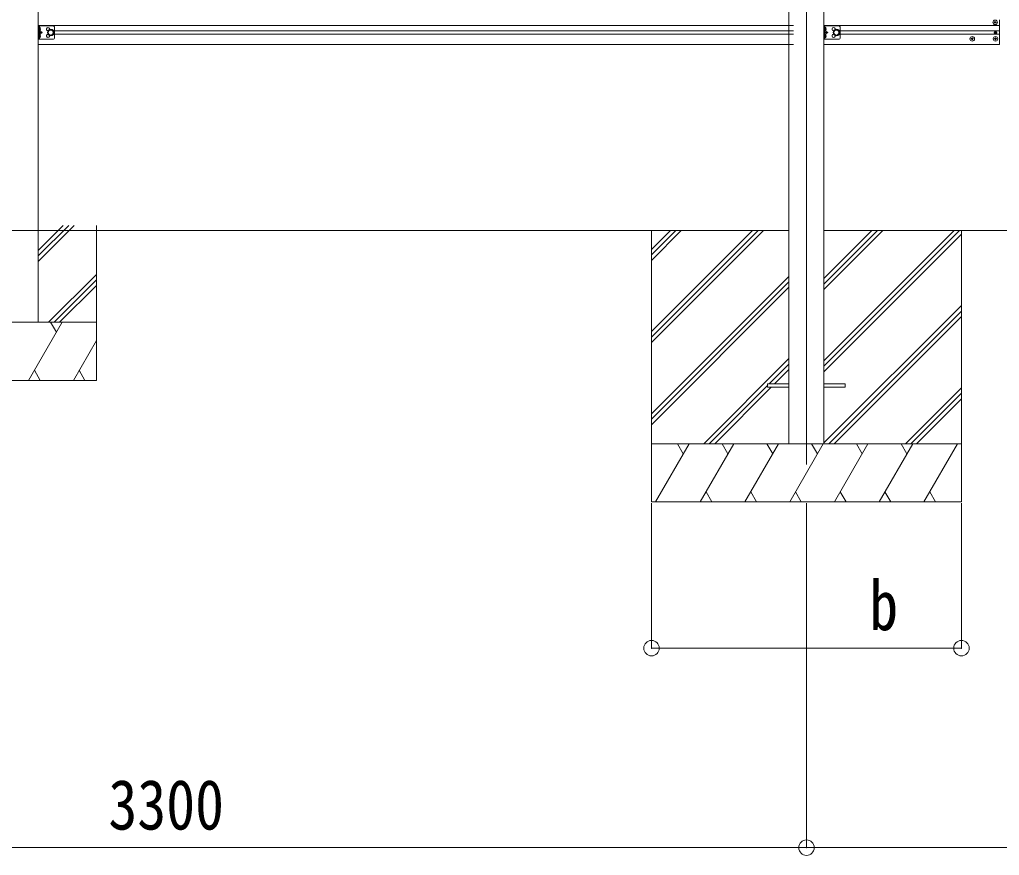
# Model space of a CAD drawing. Units: millimetres at full size, sheet at 1:40; details may follow other scales. Extents: x -11181 to 11305, y -7804 to 7716.
# Drawn here: x 1042 to 3572, y -2309 to -151 of the extents above; entities that cross this region are included whole.
import ezdxf
from ezdxf.enums import TextEntityAlignment as Align

# ---------------------------------------------------------------- set-up
doc = ezdxf.new("R2010")
doc.units = ezdxf.units.MM
doc.header["$LTSCALE"] = 40
doc.header["$PDMODE"] = 32
doc.header["$PDSIZE"] = 40
for name, color, linetype, lineweight in [('0-0_0', 7, 'Continuous', 9), ('0-1_本体', 4, 'Continuous', 9), ('0-2_部品', 7, 'Continuous', 9), ('0-8_PARTS2', 2, 'Continuous', 9), ('0-A_寸法', 6, 'Continuous', 9), ('1-0_FRAME', 7, 'Continuous', 9), ('1-1_GLASS', 4, 'Continuous', 9), ('1-2_GLASS_SEAL', 7, 'Continuous', 9), ('1-3_NOTPRINT', 6, 'Continuous', 9)]:
    doc.layers.add(name, color=color, linetype=linetype, lineweight=lineweight)
doc.styles.add('ＭＳ ゴシック', font='')
doc.styles.get('ＭＳ ゴシック').set_extended_font_data('MS Gothic')

msp = doc.modelspace()

# ---------------------------------------------------------------- linework, layer by layer
at = {"layer": '0-0_0'}
for p, q in [((-181.08, -695.71), (3028.52, -695.71)), ((2673.72, -744.31), (2722.32, -695.71)), ((2673.72, -758.45), (2736.46, -695.71)), ((2673.72, -772.59), (2750.6, -695.71)), ((2673.72, -984.72), (2962.74, -695.71)), ((2673.72, -970.58), (2948.59, -695.71)), ((2673.72, -956.44), (2934.45, -695.71)), ((2673.72, -695.71), (2673.72, -1395.71)), ((3118.92, -819.61), (3242.82, -695.71)), ((3118.92, -833.75), (3256.96, -695.71)), ((3118.92, -847.89), (3271.1, -695.71)), ((3118.92, -1045.88), (3469.09, -695.71)), ((3118.92, -1031.74), (3454.95, -695.71)), ((3118.92, -695.71), (4958.52, -695.71)), ((3118.92, -1060.02), (3473.72, -705.22)), ((3473.72, -695.71), (3473.72, -1395.71)), ((2673.72, -1168.57), (3028.52, -813.77)), ((2673.72, -1182.71), (3028.52, -827.91)), ((2673.72, -1196.85), (3028.52, -842.05)), ((3118.92, -1243.87), (3473.72, -889.07)), ((3131.22, -1245.71), (3473.72, -903.21)), ((3145.37, -1245.71), (3473.72, -917.35)), ((2808.71, -1245.71), (3028.52, -1025.9)), ((2977.37, -1091.2), (3028.52, -1040.04)), ((2991.51, -1091.2), (3028.52, -1054.19)), ((2822.86, -1245.71), (2973.72, -1094.84)), ((2837, -1245.71), (2982.51, -1100.2)), ((3329.21, -1245.71), (3473.72, -1101.2)), ((3343.36, -1245.71), (3473.72, -1115.34)), ((3357.5, -1245.71), (3473.72, -1129.49)), ((3473.72, -1245.71), (2673.72, -1245.71)), ((2684.01, -1395.71), (2770.61, -1245.71)), ((2755.61, -1271.69), (2740.61, -1245.71)), ((2799.48, -1395.71), (2886.08, -1245.71)), ((2871.08, -1271.69), (2856.08, -1245.71)), ((2914.95, -1395.71), (3001.55, -1245.71)), ((2986.55, -1271.69), (2971.55, -1245.71)), ((3030.42, -1395.71), (3117.02, -1245.71)), ((3102.02, -1271.69), (3087.02, -1245.71)), ((3145.89, -1395.71), (3232.49, -1245.71)), ((3217.49, -1271.69), (3202.49, -1245.71)), ((3261.36, -1395.71), (3347.96, -1245.71)), ((3317.96, -1245.71), (3332.96, -1271.69)), ((3376.83, -1395.71), (3463.43, -1245.71)), ((2814.48, -1369.73), (2829.48, -1395.71)), ((2929.95, -1369.73), (2944.95, -1395.71)), ((3045.42, -1369.73), (3060.42, -1395.71)), ((3160.89, -1369.73), (3175.89, -1395.71)), ((3276.36, -1369.73), (3291.36, -1395.71)), ((3391.83, -1369.73), (3406.83, -1395.71)), ((2673.72, -1395.71), (3473.72, -1395.71))]:
    msp.add_line(p, q, dxfattribs=at)
at = {"layer": '0-1_本体'}
for p, q in [((3028.52, 1910.35), (3028.52, -1245.73)), ((3118.92, 1910.35), (3118.92, -1245.73))]:
    msp.add_line(p, q, dxfattribs=at)
at = {"layer": '0-2_部品', "color": 4}
for p, q in [((2973.52, -1091.2), (2973.52, -1100.2)), ((2973.52, -1091.2), (3028.52, -1091.2)), ((2973.52, -1100.2), (3028.52, -1100.2)), ((3118.52, -1091.2), (3173.52, -1091.2)), ((3118.52, -1100.2), (3173.52, -1100.2)), ((3173.52, -1091.2), (3173.52, -1100.2))]:
    msp.add_line(p, q, dxfattribs=at)
at = {"layer": '0-8_PARTS2'}
msp.add_line((3073.72, 2075.89), (3073.72, -1299.34), dxfattribs=at)
at = {"layer": '0-A_寸法'}
for p, q in [((2673.72, -1773.6), (2673.72, -1399.19)), ((3073.72, -2288.59), (3073.72, -1399.19)), ((-226.28, -2288.59), (3073.72, -2288.59)), ((3073.72, -2288.59), (5501.72, -2288.59))]:
    msp.add_line(p, q, dxfattribs=at)
msp.add_lwpolyline([(2673.72, -1773.6), (3473.72, -1773.6), (3473.72, -1399.19)], dxfattribs=at)
for p in [(2673.72, -1773.6), (3473.72, -1773.6), (3073.72, -2288.59)]:
    msp.add_point(p, dxfattribs=at)
at = {"layer": '1-0_FRAME'}
for p, q in [((1090.72, -746.72), (1155.2, -682.24)), ((1090.72, -760.86), (1169.35, -682.24)), ((1090.72, -775), (1183.49, -682.24)), ((1240.72, -1082.24), (1240.72, -682.24)), ((1117.33, -932.24), (1240.72, -808.85)), ((1131.48, -932.24), (1240.72, -822.99)), ((1145.62, -932.24), (1240.72, -837.14)), ((890.72, -932.24), (1240.72, -932.24)), ((1065.73, -1082.24), (1152.33, -932.24)), ((1137.33, -958.22), (1122.33, -932.24)), ((1181.2, -1082.24), (1240.72, -979.14)), ((1080.73, -1056.26), (1095.73, -1082.24)), ((1196.2, -1056.26), (1211.19, -1082.24)), ((890.72, -1082.24), (1240.72, -1082.24))]:
    msp.add_line(p, q, dxfattribs=at)
at = {"layer": '1-1_GLASS'}
for p, q in [((3571.72, -151.43), (3571.72, -215.43)), ((1090.72, -166.31), (3039.92, -166.31)), ((3118.92, -166.31), (3571.72, -166.31)), ((1132.72, -179.81), (3039.92, -179.81)), ((1132.72, -188.81), (3039.92, -188.81)), ((3160.92, -179.81), (3571.72, -179.81)), ((3160.92, -188.81), (3571.72, -188.81)), ((1090.72, -214.81), (3039.92, -214.81)), ((3118.92, -214.81), (3571.72, -214.81))]:
    msp.add_line(p, q, dxfattribs=at)
at = {"layer": '1-2_GLASS_SEAL'}
for p, q in [((1090.92, -166.81), (1090.92, -201.81)), ((1127.92, -166.81), (1090.92, -166.81)), ((1093.42, -166.81), (1093.42, -201.81)), ((1093.92, -171.31), (1094.72, -171.45)), ((1132.92, -171.81), (1132.92, -196.81)), ((3118.92, -166.81), (3118.92, -201.81)), ((3155.92, -166.81), (3118.92, -166.81)), ((3121.42, -166.81), (3121.42, -201.81)), ((3121.92, -171.31), (3122.72, -171.45)), ((3160.92, -171.81), (3160.92, -196.81)), ((3559.22, -158.43), (3558.22, -158.43)), ((3562.22, -157.43), (3563.22, -157.43)), ((1127.92, -201.81), (1090.92, -201.81)), ((1093.92, -179.31), (1093.42, -179.22)), ((1093.42, -184.31), (1100.42, -184.31)), ((1093.92, -197.31), (1093.42, -197.22)), ((1093.92, -179.31), (1094.72, -179.17)), ((1093.92, -189.31), (1094.72, -189.45)), ((1093.92, -197.31), (1094.72, -197.17)), ((3155.92, -201.81), (3118.92, -201.81)), ((3121.92, -179.31), (3121.42, -179.22)), ((3121.42, -184.31), (3128.42, -184.31)), ((3121.92, -197.31), (3121.42, -197.22)), ((3121.92, -179.31), (3122.72, -179.17)), ((3121.92, -189.31), (3122.72, -189.45)), ((3121.92, -197.31), (3122.72, -197.17)), ((3500.22, -199.93), (3499.22, -199.93)), ((3503.22, -200.93), (3504.22, -200.93)), ((3560.22, -199.93), (3559.22, -199.93)), ((3560.49, -184.52), (3559.67, -184.52)), ((3562.95, -185.34), (3563.77, -185.34)), ((3563.22, -200.93), (3564.22, -200.93))]:
    msp.add_line(p, q, dxfattribs=at)
for points in [[(1093.04, -175.31), (1093.67, -174.12), (1095.9, -173.01)], [(1093.04, -175.31), (1093.67, -176.5), (1095.9, -177.61)], [(1093.92, -179.31), (1093.92, -171.31), (1093.42, -171.4), (1093.42, -179.22)], [(3121.04, -175.31), (3121.67, -174.12), (3123.9, -173.01)], [(3121.04, -175.31), (3121.67, -176.5), (3123.9, -177.61)], [(3121.92, -179.31), (3121.92, -171.31), (3121.42, -171.4), (3121.42, -179.22)], [(3558.22, -158.43), (3558.22, -157.43), (3559.22, -157.43)], [(3560.22, -156.43), (3560.22, -155.43), (3561.22, -155.43), (3561.22, -156.43)], [(3561.22, -159.43), (3561.22, -160.43), (3560.22, -160.43), (3560.22, -159.43)], [(3563.22, -157.43), (3563.22, -158.43), (3562.22, -158.43)], [(1093.04, -193.31), (1093.67, -192.12), (1095.9, -191.01)], [(1093.04, -193.31), (1093.67, -194.5), (1095.9, -195.61)], [(1093.42, -179.31), (1100.42, -184.31), (1093.42, -189.31)], [(1093.92, -197.31), (1093.92, -189.31), (1093.42, -189.4), (1093.42, -197.22)], [(3121.04, -193.31), (3121.67, -192.12), (3123.9, -191.01)], [(3121.04, -193.31), (3121.67, -194.5), (3123.9, -195.61)], [(3121.42, -179.31), (3128.42, -184.31), (3121.42, -189.31)], [(3121.92, -197.31), (3121.92, -189.31), (3121.42, -189.4), (3121.42, -197.22)], [(3499.22, -199.93), (3499.22, -200.93), (3500.22, -200.93)], [(3502.22, -198.93), (3502.22, -197.93), (3501.22, -197.93), (3501.22, -198.93)], [(3501.22, -201.93), (3501.22, -202.93), (3502.22, -202.93), (3502.22, -201.93)], [(3504.22, -200.93), (3504.22, -199.93), (3503.22, -199.93)], [(3559.22, -199.93), (3559.22, -200.93), (3560.22, -200.93)], [(3559.67, -184.52), (3559.67, -185.34), (3560.49, -185.34)], [(3562.22, -198.93), (3562.22, -197.93), (3561.22, -197.93), (3561.22, -198.93)], [(3561.22, -201.93), (3561.22, -202.93), (3562.22, -202.93), (3562.22, -201.93)], [(3562.13, -183.7), (3562.13, -182.88), (3561.31, -182.88), (3561.31, -183.7)], [(3561.31, -186.16), (3561.31, -186.98), (3562.13, -186.98), (3562.13, -186.16)], [(3563.77, -185.34), (3563.77, -184.52), (3562.95, -184.52)], [(3564.22, -200.93), (3564.22, -199.93), (3563.22, -199.93)]]:
    msp.add_lwpolyline(points, dxfattribs=at)
for points in [[(1122.92, -191.81), (1116.42, -188.06), (1116.42, -180.56), (1122.92, -176.8), (1129.42, -180.56), (1129.42, -188.06)], [(3150.92, -191.81), (3144.42, -188.06), (3144.42, -180.56), (3150.92, -176.8), (3157.42, -180.56), (3157.42, -188.06)]]:
    msp.add_lwpolyline(points, close=True, dxfattribs=at)
for centre, radius in [((1122.92, -184.31), 8.5), ((1122.92, -184.31), 7.5), ((3150.92, -184.31), 8.5), ((3150.92, -184.31), 7.5), ((3560.72, -157.93), 5.9), ((1122.92, -184.31), 6.5), ((3150.92, -184.31), 6.5), ((3501.72, -200.43), 5.9), ((3561.72, -200.43), 5.9), ((3561.72, -184.93), 3.75)]:
    msp.add_circle(centre, radius, dxfattribs=at)
for centre, radius, start, end in [((1094.57, -172.34), 0.9, 32.05588, 80), ((1089.82, -175.31), 6.5, 327.94412, 32.05588), ((1115.92, -175.81), 4.25, 353.70569, 265.23923), ((1127.92, -171.81), 5, 0, 90), ((3122.57, -172.34), 0.9, 32.05588, 80), ((3117.82, -175.31), 6.5, 327.94412, 32.05588), ((3143.92, -175.81), 4.25, 353.70569, 265.23923), ((3155.92, -171.81), 5, 0, 90), ((3559.22, -156.43), 1, 270, 0), ((3559.22, -159.43), 1, 0, 90), ((3562.22, -156.43), 1, 180, 270), ((3562.22, -159.43), 1, 90, 180), ((1094.57, -178.28), 0.9, 280, 327.94412), ((1094.57, -190.34), 0.9, 32.05588, 80), ((1094.57, -196.28), 0.9, 280, 327.94412), ((1089.82, -193.31), 6.5, 327.94412, 32.05588), ((1115.92, -192.81), 4.25, 94.76077, 6.29431), ((1127.92, -196.81), 5, 270, 0), ((3122.57, -178.28), 0.9, 280, 327.94412), ((3122.57, -190.34), 0.9, 32.05588, 80), ((3122.57, -196.28), 0.9, 280, 327.94412), ((3117.82, -193.31), 6.5, 327.94412, 32.05588), ((3143.92, -192.81), 4.25, 94.76077, 6.29431), ((3155.92, -196.81), 5, 270, 0), ((3500.22, -198.93), 1, 270, 0), ((3500.22, -201.93), 1, 0, 90), ((3503.22, -198.93), 1, 180, 270), ((3503.22, -201.93), 1, 90, 180), ((3560.22, -198.93), 1, 270, 0), ((3560.22, -201.93), 1, 0, 90), ((3560.49, -183.7), 0.82, 270, 0), ((3560.49, -186.16), 0.82, 0, 90), ((3562.95, -183.7), 0.82, 180, 270), ((3562.95, -186.16), 0.82, 90, 180), ((3563.22, -198.93), 1, 180, 270), ((3563.22, -201.93), 1, 90, 180)]:
    msp.add_arc(centre, radius, start, end, dxfattribs=at)
at = {"layer": '1-3_NOTPRINT', "color": 4}
msp.add_line((1090.72, 1898.41), (1090.72, -932.24), dxfattribs=at)

# ---------------------------------------------------------------- texts
at = {"layer": '0-A_寸法', "color": 7, "style": 'ＭＳ ゴシック', "width": 0.85}
for s, p in [('b', (3235.72, -1765.6)), ('3300', (1271.72, -2280.59))]:
    msp.add_text(s, height=129, dxfattribs=at).set_placement(p, align=Align.BOTTOM_LEFT)

doc.saveas('drawing.dxf')
